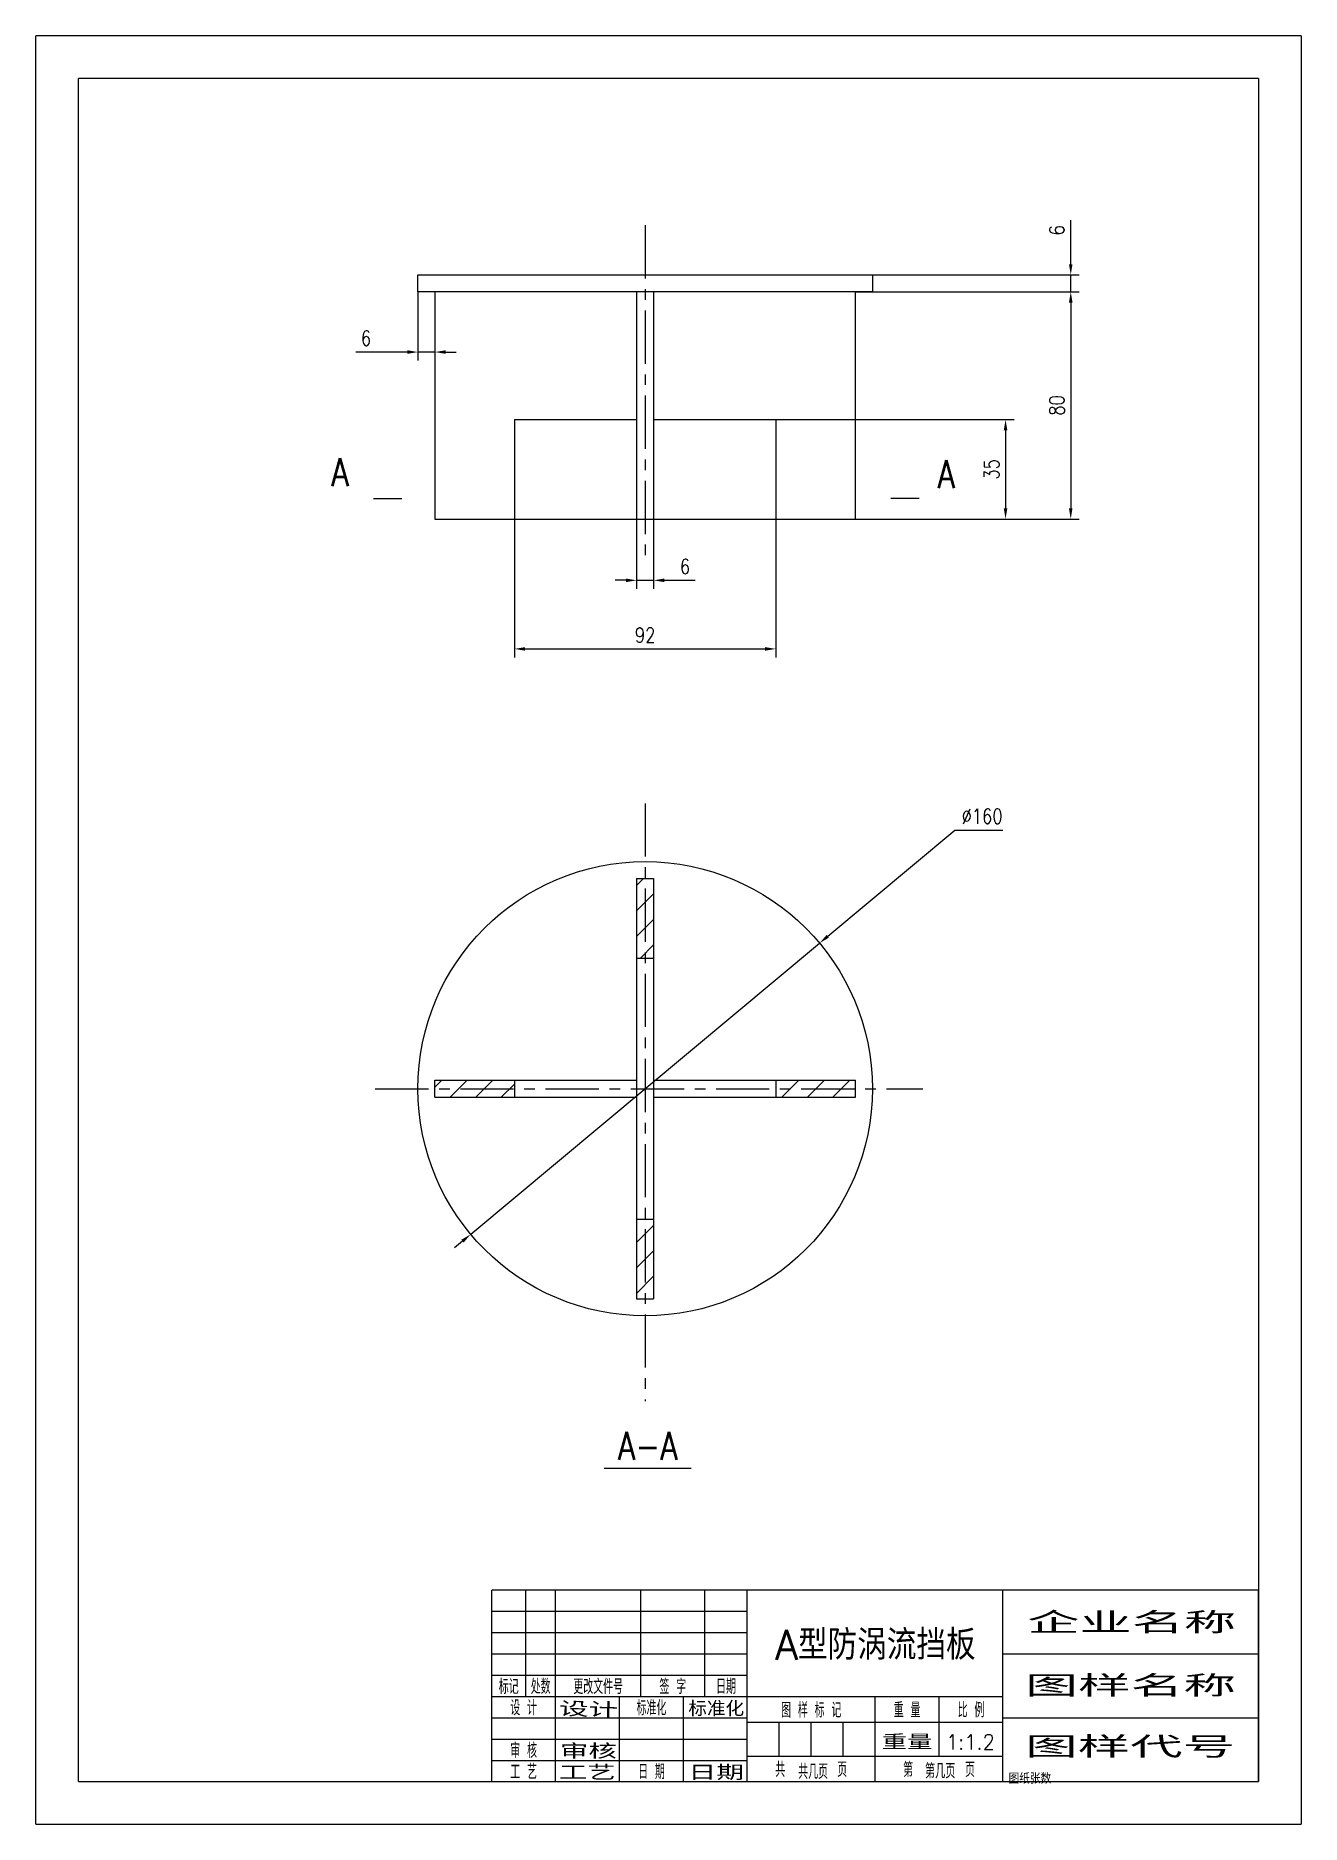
# Model space of a CAD drawing. Header units: millimetres. Extents: x 33 to 478, y -152 to 478.
import ezdxf
from ezdxf.enums import TextEntityAlignment as Align

# ---------------------------------------------------------------- set-up
doc = ezdxf.new("R2010")
doc.units = ezdxf.units.MM
doc.header["$LTSCALE"] = 15
doc.linetypes.add('CENTER', pattern=[2, 1.25, -0.25, 0.25, -0.25])
for name, color, linetype in [('1轮廓实线层', 7, 'Continuous'), ('2细线层', 4, 'Continuous'), ('3中心线层', 1, 'CENTER'), ('5剖面线层', 2, 'Continuous'), ('6文字层', 3, 'Continuous'), ('8符号标注层', 31, 'Continuous'), ('图框层', 7, 'Continuous')]:
    doc.layers.add(name, color=color, linetype=linetype)
doc.styles.add('PC_TEXTSTYLE', font='romans.shx', dxfattribs={"width": 0.8, "bigfont": 'hzfs.shx'})
doc.styles.add('TH_GBDIM', font='romans.shx', dxfattribs={"width": 0.8, "bigfont": 'hzfs.shx'})
doc.dimstyles.new('TH_GBDIM', dxfattribs={"dimscale": 1.5, "dimtxt": 3.5, "dimasz": 2.5, "dimexe": 2, "dimexo": 0, "dimgap": 1.5, "dimtad": 1, "dimdec": 1, "dimdsep": 46, "dimtxsty": 'TH_GBDIM', "dimcen": 2.5, "dimclrd": 130, "dimclre": 130, "dimclrt": 3, "dimadec": 0, "dimazin": 2, "dimtfac": 0.714286, "dimtdec": 1, "dimtmove": 0, "dimatfit": 3, "dimfxl": 1, "dimtolj": 1, "dimtzin": 0, "dimlwd": -1, "dimlwe": -1, "dimarcsym": 0})
pattern_1 = [(45, (-6e-14, 15.092), (-4.49013, 4.49013), [])]

# ---------------------------------------------------------------- blocks, each defined once
blk = doc.blocks.new('*D6')
at = {"layer": '1轮廓实线层', "color": 130}
for p, q in [((311.36, 160.44), (356.16, 197.86)), ((356.16, 197.86), (373.01, 197.86)), ((185.67, 55.47), (308.48, 158.03)), ((182.79, 53.07), (179.92, 50.66))]:
    blk.add_line(p, q, dxfattribs=at)
for points in [[(310.96, 160.92), (311.76, 159.96), (308.48, 158.03)], [(182.39, 53.55), (183.2, 52.59), (185.67, 55.47)]]:
    blk.add_solid(points, dxfattribs=at)
at = {"layer": 'Defpoints', "color": 0}
for p in [(308.48, 158.03), (185.67, 55.47)]:
    blk.add_point(p, dxfattribs=at)
at = {"layer": '1轮廓实线层', "color": 3, "insert": (365.71, 202.73), "char_height": 5.25, "attachment_point": 5, "style": 'TH_GBDIM'}
blk.add_mtext('\\A1;∅160{}{}', dxfattribs=at)
blk = doc.blocks.new('*D7')
at = {"layer": '1轮廓实线层', "color": 130}
for p, q in [((167.08, 387.44), (167.08, 363.25)), ((173.08, 387.44), (173.08, 363.25)), ((163.33, 366.25), (145.27, 366.25)), ((173.08, 366.25), (167.08, 366.25)), ((176.83, 366.25), (180.58, 366.25))]:
    blk.add_line(p, q, dxfattribs=at)
for points in [[(163.33, 366.87), (163.33, 365.62), (167.08, 366.25)], [(176.83, 366.87), (176.83, 365.62), (173.08, 366.25)]]:
    blk.add_solid(points, dxfattribs=at)
at = {"layer": 'Defpoints', "color": 0}
for p in [(167.08, 387.44), (173.08, 387.44), (173.08, 366.25)]:
    blk.add_point(p, dxfattribs=at)
at = {"layer": '1轮廓实线层', "color": 3, "insert": (148.82, 371.12), "char_height": 5.25, "attachment_point": 5, "style": 'TH_GBDIM'}
blk.add_mtext('\\A1;6', dxfattribs=at)
blk = doc.blocks.new('*D8')
at = {"layer": '1轮廓实线层', "color": 130}
for p, q in [((201.08, 307.44), (201.08, 258.67)), ((293.08, 307.44), (293.08, 258.67)), ((204.83, 261.67), (289.33, 261.67))]:
    blk.add_line(p, q, dxfattribs=at)
for points in [[(204.83, 262.3), (204.83, 261.05), (201.08, 261.67)], [(289.33, 262.3), (289.33, 261.05), (293.08, 261.67)]]:
    blk.add_solid(points, dxfattribs=at)
at = {"layer": 'Defpoints', "color": 0}
for p in [(201.08, 307.44), (293.08, 307.44), (293.08, 261.67)]:
    blk.add_point(p, dxfattribs=at)
at = {"layer": '1轮廓实线层', "color": 3, "insert": (247.08, 266.55), "char_height": 5.25, "attachment_point": 5, "style": 'TH_GBDIM'}
blk.add_mtext('\\A1;92', dxfattribs=at)
blk = doc.blocks.new('*D9')
at = {"layer": '1轮廓实线层', "color": 130}
for p, q in [((244.08, 307.44), (244.08, 282.84)), ((250.08, 307.44), (250.08, 282.84)), ((240.33, 285.84), (236.58, 285.84)), ((244.08, 285.84), (250.08, 285.84)), ((253.83, 285.84), (264.68, 285.84))]:
    blk.add_line(p, q, dxfattribs=at)
for points in [[(240.33, 286.46), (240.33, 285.21), (244.08, 285.84)], [(253.83, 286.46), (253.83, 285.21), (250.08, 285.84)]]:
    blk.add_solid(points, dxfattribs=at)
at = {"layer": 'Defpoints', "color": 0}
for p in [(244.08, 307.44), (250.08, 307.44), (250.08, 285.84)]:
    blk.add_point(p, dxfattribs=at)
at = {"layer": '1轮廓实线层', "color": 3, "insert": (261.13, 290.71), "char_height": 5.25, "attachment_point": 5, "style": 'TH_GBDIM'}
blk.add_mtext('\\A1;6', dxfattribs=at)
blk = doc.blocks.new('*D10')
at = {"layer": '1轮廓实线层', "color": 130}
for p, q in [((321.08, 387.44), (399.92, 387.44)), ((396.92, 383.69), (396.92, 311.19)), ((321.08, 307.44), (399.92, 307.44))]:
    blk.add_line(p, q, dxfattribs=at)
for points in [[(396.29, 383.69), (397.54, 383.69), (396.92, 387.44)], [(396.29, 311.19), (397.54, 311.19), (396.92, 307.44)]]:
    blk.add_solid(points, dxfattribs=at)
at = {"layer": 'Defpoints', "color": 0}
for p in [(321.08, 387.44), (321.08, 307.44), (396.92, 307.44)]:
    blk.add_point(p, dxfattribs=at)
at = {"layer": '1轮廓实线层', "color": 3, "insert": (392.04, 347.44), "char_height": 5.25, "attachment_point": 5, "rotation": 90, "style": 'TH_GBDIM'}
blk.add_mtext('\\A1;80', dxfattribs=at)
blk = doc.blocks.new('*D11')
at = {"layer": '1轮廓实线层', "color": 130}
for p, q in [((396.92, 397.19), (396.92, 412.69)), ((327.08, 393.44), (399.92, 393.44)), ((396.92, 387.44), (396.92, 393.44)), ((327.08, 387.44), (399.92, 387.44)), ((396.92, 383.69), (396.92, 379.94))]:
    blk.add_line(p, q, dxfattribs=at)
for points in [[(396.29, 397.19), (397.54, 397.19), (396.92, 393.44)], [(396.29, 383.69), (397.54, 383.69), (396.92, 387.44)]]:
    blk.add_solid(points, dxfattribs=at)
at = {"layer": 'Defpoints', "color": 0}
for p in [(327.08, 393.44), (327.08, 387.44), (396.92, 387.44)]:
    blk.add_point(p, dxfattribs=at)
at = {"layer": '1轮廓实线层', "color": 3, "insert": (392.04, 409.14), "char_height": 5.25, "attachment_point": 5, "rotation": 90, "style": 'TH_GBDIM'}
blk.add_mtext('\\A1;6', dxfattribs=at)
blk = doc.blocks.new('*D12')
at = {"layer": '1轮廓实线层', "color": 130}
for p, q in [((293.08, 342.44), (376.97, 342.44)), ((373.97, 338.69), (373.97, 311.19)), ((293.08, 307.44), (376.97, 307.44))]:
    blk.add_line(p, q, dxfattribs=at)
for points in [[(373.34, 338.69), (374.59, 338.69), (373.97, 342.44)], [(373.34, 311.19), (374.59, 311.19), (373.97, 307.44)]]:
    blk.add_solid(points, dxfattribs=at)
at = {"layer": 'Defpoints', "color": 0}
for p in [(293.08, 342.44), (293.08, 307.44), (373.97, 307.44)]:
    blk.add_point(p, dxfattribs=at)
at = {"layer": '1轮廓实线层', "color": 3, "insert": (369.09, 324.94), "char_height": 5.25, "attachment_point": 5, "rotation": 90, "style": 'TH_GBDIM'}
blk.add_mtext('\\A1;35', dxfattribs=at)

msp = doc.modelspace()

# ---------------------------------------------------------------- hatches: boundary and pattern name
at = {"layer": '5剖面线层'}
h = msp.add_hatch(dxfattribs=at)
h.set_pattern_fill('ANSI31', color=256, scale=2, style=0)
h.set_pattern_definition(pattern_1)
h.paths.add_polyline_path([(250.08, 180.75), (247.08, 180.75), (247.08, 152.75), (250.08, 152.75)])
h.paths.add_polyline_path([(247.08, 180.75), (244.08, 180.75), (244.08, 152.75), (247.08, 152.75)])
h = msp.add_hatch(dxfattribs=at)
h.set_pattern_fill('ANSI31', color=256, scale=2, style=0)
h.set_pattern_definition(pattern_1)
h.paths.add_polyline_path([(201.08, 109.75), (173.08, 109.75), (173.08, 106.75), (201.08, 106.75)])
h.paths.add_polyline_path([(201.08, 106.75), (173.08, 106.75), (173.08, 103.75), (201.08, 103.75)])
h = msp.add_hatch(dxfattribs=at)
h.set_pattern_fill('ANSI31', color=256, scale=2, style=0)
h.set_pattern_definition(pattern_1)
h.paths.add_polyline_path([(321.08, 109.75), (293.08, 109.75), (293.08, 106.75), (321.08, 106.75)])
h.paths.add_polyline_path([(321.08, 106.75), (293.08, 106.75), (293.08, 103.75), (321.08, 103.75)])
h = msp.add_hatch(dxfattribs=at)
h.set_pattern_fill('ANSI31', color=256, scale=2, style=0)
h.set_pattern_definition(pattern_1)
h.paths.add_polyline_path([(250.08, 60.75), (244.08, 60.75), (244.08, 32.75), (250.08, 32.75)])

# ---------------------------------------------------------------- linework, layer by layer
at = {"layer": '1轮廓实线层'}
for p, q in [((167.08, 393.44), (327.08, 393.44)), ((167.08, 387.44), (167.08, 393.44)), ((327.08, 393.44), (327.08, 387.44)), ((327.08, 387.44), (167.08, 387.44)), ((173.08, 387.44), (173.08, 307.44)), ((244.08, 387.44), (244.08, 307.44)), ((250.08, 387.44), (250.08, 307.44)), ((321.08, 307.44), (321.08, 387.44)), ((201.08, 342.44), (244.08, 342.44)), ((201.08, 342.44), (201.08, 307.44)), ((250.08, 342.44), (293.08, 342.44)), ((293.08, 342.44), (293.08, 307.44)), ((173.08, 307.44), (321.08, 307.44)), ((244.08, 180.75), (244.08, 32.75)), ((244.08, 180.75), (250.08, 180.75)), ((250.08, 180.75), (250.08, 32.75)), ((244.08, 152.75), (250.08, 152.75)), ((173.08, 109.75), (244.08, 109.75)), ((173.08, 103.75), (173.08, 109.75)), ((201.08, 109.75), (201.08, 103.75)), ((250.08, 109.75), (321.08, 109.75)), ((293.08, 109.75), (293.08, 103.75)), ((321.08, 103.75), (321.08, 109.75)), ((173.08, 103.75), (244.08, 103.75)), ((250.08, 103.75), (321.08, 103.75)), ((244.08, 60.75), (250.08, 60.75)), ((244.08, 32.75), (250.08, 32.75)), ((463.05, -69.84), (193.05, -69.84)), ((193.05, -137.34), (193.05, -69.84)), ((205.05, -107.34), (205.05, -69.84)), ((215.55, -107.34), (215.55, -69.84)), ((245.55, -107.34), (245.55, -69.84)), ((268.05, -107.34), (268.05, -69.84)), ((283.05, -137.34), (283.05, -69.84)), ((373.05, -92.34), (463.05, -92.34)), ((193.05, -107.34), (373.05, -107.34)), ((215.55, -137.34), (215.55, -107.34)), ((238.05, -137.34), (238.05, -107.34)), ((260.55, -137.34), (260.55, -107.34)), ((373.05, -114.84), (463.05, -114.84)), ((193.05, -137.34), (463.05, -137.34))]:
    msp.add_line(p, q, dxfattribs=at)
at = {"layer": '1轮廓实线层', "color": 7}
for p, q in [((373.05, -137.34), (373.05, -69.84)), ((193.05, -99.84), (283.05, -99.84))]:
    msp.add_line(p, q, dxfattribs=at)
at = {"layer": '1轮廓实线层'}
msp.add_circle((247.08, 106.75), 80, dxfattribs=at)
at = {"layer": '2细线层'}
for p, q in [((32.55, -152.34), (32.55, 477.66)), ((478.05, 477.66), (32.55, 477.66)), ((478.05, 477.66), (478.05, -152.34)), ((193.05, -77.34), (283.05, -77.34)), ((193.05, -84.84), (283.05, -84.84)), ((193.05, -92.34), (283.05, -92.34)), ((328.05, -137.34), (328.05, -107.34)), ((350.55, -128.34), (350.55, -107.34)), ((193.05, -114.84), (283.05, -114.84)), ((283.05, -116.34), (373.05, -116.34)), ((294.3, -128.34), (294.3, -116.34)), ((305.55, -128.34), (305.55, -116.34)), ((316.8, -128.34), (316.8, -116.34)), ((193.05, -122.34), (283.05, -122.34)), ((193.05, -129.84), (283.05, -129.84)), ((283.05, -128.34), (373.05, -128.34)), ((32.55, -152.34), (478.05, -152.34))]:
    msp.add_line(p, q, dxfattribs=at)
at = {"layer": '3中心线层'}
for p, q in [((247.08, 410.9), (247.08, 291.9)), ((247.08, 207.26), (247.08, -3.3)), ((152.04, 106.75), (344.89, 106.75))]:
    msp.add_line(p, q, dxfattribs=at)
at = {"layer": '8符号标注层', "color": 7}
for p, q in [((151.39, 314.72), (161.39, 314.72)), ((343.54, 314.72), (333.54, 314.72)), ((263.29, -27.02), (232.67, -27.02))]:
    msp.add_line(p, q, dxfattribs=at)
at = {"layer": '图框层'}
for p, q in [((47.55, -137.34), (47.55, 462.66)), ((463.05, 462.66), (47.55, 462.66)), ((463.05, 462.66), (463.05, -137.34)), ((463.05, -137.34), (463.05, -69.84)), ((47.55, -137.34), (463.05, -137.34))]:
    msp.add_line(p, q, dxfattribs=at)

# ---------------------------------------------------------------- texts
at = {"layer": '6文字层', "style": 'PC_TEXTSTYLE', "width": 0.667}
for s, p in [('标记', (199.05, -103.59)), ('处数', (210.3, -103.59)), (' 更改文件号 ', (230.55, -103.59)), (' 签 字 ', (256.8, -103.59)), (' 日期 ', (275.55, -103.59)), (' 设 计 ', (204.3, -111.08)), (' 标准化 ', (249.3, -111.08)), (' 图 样 标 记 ', (305.55, -111.84)), (' 重 量 ', (339.3, -111.84)), (' 比 例 ', (361.8, -111.84)), (' 审 核 ', (204.3, -126.09)), (' 工 艺 ', (204.3, -133.59)), (' 日 期 ', (249.3, -133.59)), ('共       页', (305.55, -132.84)), ('第       页', (350.55, -132.84))]:
    msp.add_text(s, height=5.25, dxfattribs=at).set_placement(p, align=Align.MIDDLE)
at = {"layer": '6文字层', "style": 'PC_TEXTSTYLE'}
for s, insert, char_height, attachment_point in [('A', (139.64, 328.86), 9.9, 2), ('A', (353.03, 318.27), 9.9, 8), ('A-A', (247.98, -24.02), 9.898, 8)]:
    msp.add_mtext(s, dxfattribs=dict(at, insert=insert, char_height=char_height, attachment_point=attachment_point))
at = {"layer": '6文字层', "style": 'PC_TEXTSTYLE', "flags": 8}
for tag, height, width, p, p2 in [('企业名称', 7.5, 3.445461, (381.62, -85.11), (455.15, -85.11)), ('A型防涡流挡板', 10.5, 1.291661, (292.86, -94.38), (363.42, -94.38)), ('图样名称', 7.5, 3.480264, (380.88, -107.37), (455.15, -107.37)), ('标准化', 5.25, 1.756036, (262.3, -114.28), (281.93, -114.28)), ('审核', 5.25, 2.723972, (217.07, -129.29), (237.1, -129.29)), ('重量', 5.25, 2.448074, (330.37, -126.02), (348.23, -126.02)), ('1:1.2', 5.25, 0.890274, (353.02, -126.02), (370.16, -126.02)), ('图样代号', 7.5, 3.489916, (380.88, -128.89), (454.78, -128.89)), ('工艺', 5.25, 2.851598, (216.74, -136.78), (236.72, -136.78)), ('日期', 5.25, 2.733185, (262.3, -136.78), (281.93, -136.78)), ('共几页', 5.25, 0.953151, (300.94, -136.4), (311.49, -136.4))]:
    msp.add_attdef(tag, text='', height=height, dxfattribs=dict(at, width=width)).set_placement(p, p2, align=Align.FIT)
at = {"layer": '6文字层', "style": 'PC_TEXTSTYLE', "width": 2.873784, "flags": 8}
msp.add_attdef('设计', text=' ', height=5.25, rotation=358.46442, dxfattribs=at).set_placement((216.71, -114.28), (237.5, -114.84), align=Align.FIT)
at = {"layer": '6文字层', "color": 3, "style": 'PC_TEXTSTYLE', "width": 0.96618, "flags": 8}
msp.add_attdef('第几页', text='', height=5.25, dxfattribs=at).set_placement((345.62, -136.21), (356.31, -136.21), align=Align.FIT)
at = {"layer": '6文字层', "ltscale": 10, "style": 'PC_TEXTSTYLE', "flags": 1}
msp.add_attdef('图纸张数', (375.04, -138.08), '', height=3.75, dxfattribs=at)

# ---------------------------------------------------------------- dimensions: what is measured, and where the dimension line sits
at = {"layer": '1轮廓实线层'}
for base, p1, p2, picture, middle in [((396.92, 387.44), (327.08, 393.44), (327.08, 387.44), '*D11', (396.92, 409.14)), ((373.97, 307.44), (293.08, 342.44), (293.08, 307.44), '*D12', (373.97, 324.94))]:
    dim = msp.add_linear_dim(base=base, p1=p1, p2=p2, angle=90, dimstyle='TH_GBDIM', dxfattribs=at)
    dim.commit()
    dim.dimension.update_dxf_attribs({"geometry": picture, "text_midpoint": middle, "dimtype": 160})
dim = msp.add_linear_dim(base=(173.08, 366.25), p1=(167.08, 387.44), p2=(173.08, 387.44), dimstyle='TH_GBDIM', dxfattribs=at)
dim.commit()
dim.dimension.update_dxf_attribs({"geometry": '*D7', "text_midpoint": (148.82, 366.25), "dimtype": 160})
dim = msp.add_linear_dim(base=(396.92, 307.44), p1=(321.08, 387.44), p2=(321.08, 307.44), angle=90, dimstyle='TH_GBDIM', dxfattribs=at)
dim.commit()
dim.dimension.update_dxf_attribs({"geometry": '*D10', "text_midpoint": (392.04, 347.44)})
for base, p1, p2, picture, middle in [((293.08, 261.67), (201.08, 307.44), (293.08, 307.44), '*D8', (247.08, 266.55)), ((250.08, 285.84), (244.08, 307.44), (250.08, 307.44), '*D9', (261.13, 290.71))]:
    dim = msp.add_linear_dim(base=base, p1=p1, p2=p2, dimstyle='TH_GBDIM', dxfattribs=at)
    dim.commit()
    dim.dimension.update_dxf_attribs({"geometry": picture, "text_midpoint": middle})
dim = msp.add_diameter_dim_2p(p1=(185.67, 55.47), p2=(308.48, 158.03), text='<>{}{}', dimstyle='TH_GBDIM', override={"dimgap": 1.5, "dimtad": 1, "dimjust": 0, "dimtih": 0, "dimtoh": 1, "dimdec": 0, "dimlfac": 1, "dimse1": 0, "dimse2": 0, "dimsd1": 0, "dimsd2": 0, "dimtix": 0, "dimtofl": 1, "dimatfit": 0}, dxfattribs=at)
dim.commit()
dim.dimension.update_dxf_attribs({"geometry": '*D6', "text_midpoint": (365.71, 197.86), "dimtype": 163})

doc.saveas('drawing.dxf')
